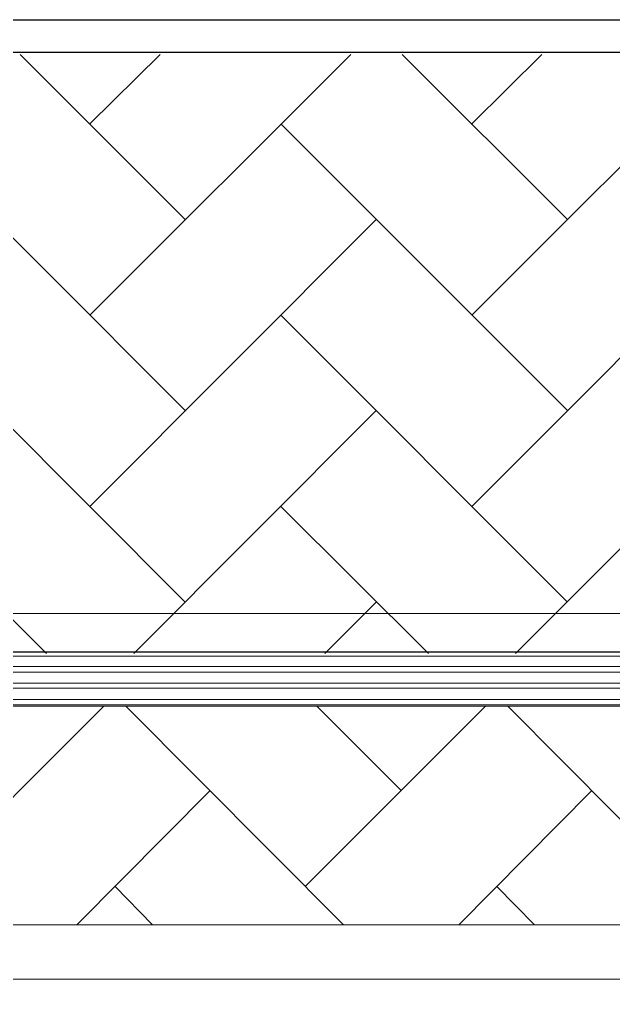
# Model space of a CAD drawing. Header units: millimetres. Extents: x 2928 to 3112, y 1220 to 1280.
# Drawn here: x 2965.581 to 2968.327, y 1262.905 to 1267.474 of the extents above; entities that cross this region are included whole.
import ezdxf

# ---------------------------------------------------------------- set-up
doc = ezdxf.new("R2010")
doc.units = ezdxf.units.MM

msp = doc.modelspace()

# ---------------------------------------------------------------- linework, layer by layer
at = {"color": 7, "linetype": 'Continuous', "lineweight": -2, "true_color": 0x000007}
for points in [[(2937.08126, 1265.3073), (2937.07792, 1267.474), (2938.98795, 1267.474), (2985.45528, 1267.474), (2985.45528, 1236.87356), (2938.98795, 1236.87356), (2937.08126, 1236.87356), (2937.08126, 1238.60692)], [(2937.23126, 1265.3073), (2937.23126, 1267.32399), (2938.98795, 1267.32399), (2985.30528, 1267.32399), (2985.30528, 1237.02356), (2938.98795, 1237.02356), (2937.22793, 1237.02356), (2937.22793, 1238.60692)]]:
    msp.add_lwpolyline(points, close=True, dxfattribs=at)
at = {"color": 252, "linetype": 'Continuous', "lineweight": 13, "true_color": 0x989898}
for points in [[(2978.19518, 1267.32399), (2978.19518, 1267.474), (2940.68131, 1267.474), (2940.68131, 1267.32399)], [(2982.2769, 1240.06027), (2940.24797, 1240.06027), (2940.24797, 1263.2906), (2982.2769, 1263.2906)]]:
    msp.add_lwpolyline(points, close=True, dxfattribs=at)
at = {"color": 9, "linetype": 'Continuous', "lineweight": 13, "true_color": 0xbababa}
for points in [[(2966.34667, 1266.55065), (2965.58333, 1267.31399), (2965.58333, 1267.31399)], [(2965.905, 1266.99232), (2966.23001, 1267.31399), (2966.23001, 1267.31399)], [(2965.905, 1266.10898), (2967.11335, 1267.31399), (2967.11335, 1267.31399)], [(2968.11503, 1266.55065), (2967.35002, 1267.31399), (2967.35002, 1267.31399)], [(2967.67169, 1266.99232), (2967.9967, 1267.31399), (2967.9967, 1267.31399)], [(2967.67169, 1266.10898), (2968.88004, 1267.31399), (2968.88004, 1267.31399)], [(2966.34667, 1265.6673), (2965.02166, 1266.99232), (2965.02166, 1266.99232)], [(2968.11503, 1265.6673), (2966.78835, 1266.99232), (2966.78835, 1266.99232)], [(2965.905, 1265.22396), (2967.23002, 1266.55065), (2967.23002, 1266.55065)], [(2967.67169, 1265.22396), (2968.99838, 1266.55065), (2968.99838, 1266.55065)], [(2966.34667, 1264.78229), (2965.02166, 1266.10898), (2965.02166, 1266.10898)], [(2968.11503, 1264.78229), (2966.78835, 1266.10898), (2966.78835, 1266.10898)], [(2966.10834, 1264.54395), (2967.23002, 1265.6673), (2967.23002, 1265.6673)], [(2967.87503, 1264.54395), (2968.63004, 1265.29896), (2968.63004, 1265.29896)], [(2965.705, 1264.54395), (2965.02166, 1265.22396), (2965.02166, 1265.22396)], [(2967.47169, 1264.54395), (2966.78835, 1265.22396), (2966.78835, 1265.22396)], [(2966.99168, 1264.54395), (2967.23002, 1264.78229), (2967.23002, 1264.78229)], [(2957.29321, 1264.53229), (2983.03191, 1264.53229), (2983.03191, 1264.53229)], [(2957.29321, 1264.48395), (2983.03191, 1264.48395), (2983.03191, 1264.48395)], [(2957.29321, 1264.45895), (2983.03191, 1264.45895), (2983.03191, 1264.45895)], [(2957.29321, 1264.40729), (2983.03191, 1264.40729), (2983.03191, 1264.40729)], [(2957.29321, 1264.38395), (2983.03191, 1264.38395), (2983.03191, 1264.38395)], [(2957.29321, 1264.33228), (2983.03191, 1264.33228), (2983.03191, 1264.33228)], [(2957.29321, 1264.30728), (2983.03191, 1264.30728), (2983.03191, 1264.30728)], [(2965.13666, 1263.46894), (2965.97, 1264.30062), (2965.97, 1264.30062)], [(2967.07835, 1263.2906), (2966.07167, 1264.30062), (2966.07167, 1264.30062)], [(2966.90335, 1263.46894), (2967.73503, 1264.30062), (2967.73503, 1264.30062)], [(2967.34502, 1263.91061), (2966.95502, 1264.30062), (2966.95502, 1264.30062)], [(2968.84504, 1263.2906), (2967.83836, 1264.30062), (2967.83836, 1264.30062)], [(2965.845, 1263.2906), (2966.46168, 1263.91061), (2966.46168, 1263.91061)], [(2967.61169, 1263.2906), (2968.22837, 1263.91061), (2968.22837, 1263.91061)], [(2966.19501, 1263.2906), (2966.02, 1263.46894), (2966.02, 1263.46894)], [(2967.9617, 1263.2906), (2967.7867, 1263.46894), (2967.7867, 1263.46894)]]:
    msp.add_lwpolyline(points, dxfattribs=at)
at = {"color": 253, "linetype": 'Continuous', "lineweight": 5, "true_color": 0x9a9a9a}
msp.add_lwpolyline([(2982.93191, 1264.72896), (2957.39321, 1264.72896), (2957.39321, 1264.72896)], dxfattribs=at)
at = {"color": 9, "linetype": 'Continuous', "lineweight": 5, "true_color": 0xbababa}
msp.add_lwpolyline([(2938.98795, 1264.55062), (2983.53859, 1264.55062), (2983.53859, 1238.80025)], dxfattribs=at)
at = {"color": 7, "linetype": 'Continuous', "lineweight": 5, "true_color": 0x000007}
for points in [[(2983.03191, 1264.55229), (2957.29321, 1264.55229), (2957.29321, 1264.55229)], [(2983.03191, 1264.30062), (2957.29321, 1264.30062), (2957.29321, 1264.30062)]]:
    msp.add_lwpolyline(points, dxfattribs=at)
at = {"color": 7, "linetype": 'Continuous', "lineweight": 20, "true_color": 0x000007}
msp.add_lwpolyline([(2957.20821, 1263.03893), (2982.02523, 1263.03893), (2982.02523, 1240.31361), (2957.20821, 1240.31361), (2957.20821, 1240.06027), (2982.2769, 1240.06027), (2982.2769, 1263.2906), (2957.20821, 1263.2906)], close=True, dxfattribs=at)

doc.saveas('drawing.dxf')
